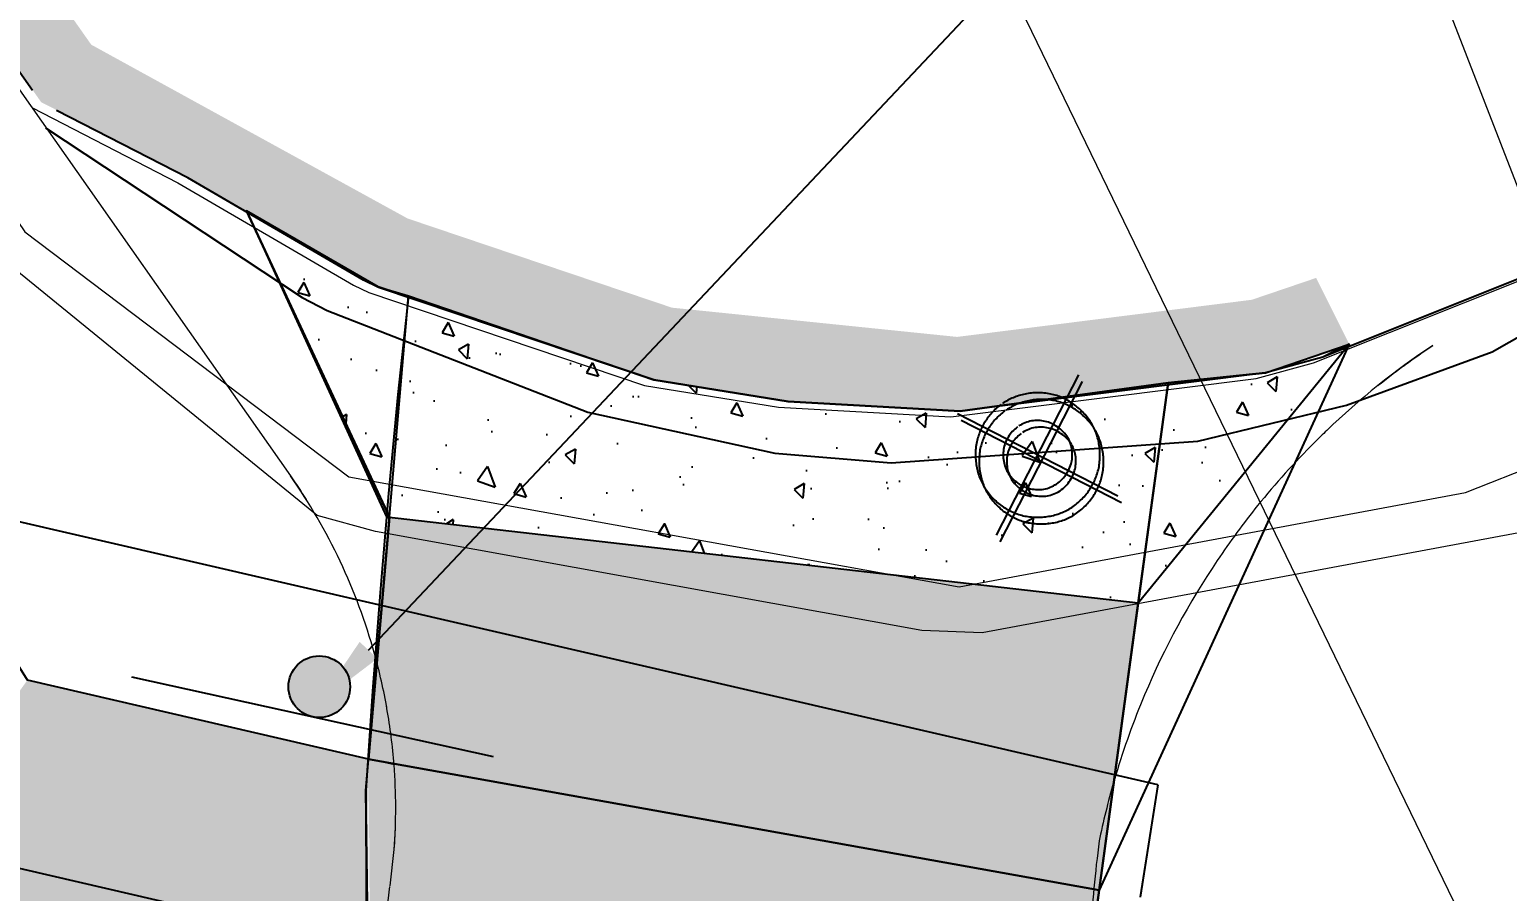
# Model space of a CAD drawing. Header units: metres. Extents: x 3 to 509016, y 4 to 6969473.
# Drawn here: x 507919.23 to 507931.21, y 6967123.7 to 6967130.68 of the extents above; entities that cross this region are included whole.
import ezdxf
from ezdxf import colors
from ezdxf.entities.mleader import LeaderData, LeaderLine
from ezdxf.math import Vec2, Vec3

# ---------------------------------------------------------------- set-up
doc = ezdxf.new("R2010")
doc.units = ezdxf.units.M
doc.linetypes.add('DASHED', pattern=[19.05, 12.7, -6.35])
doc.linetypes.add('ISO-DASHED', pattern=[12, 8, -4])
doc.layers.add('_PROP-BDY', color=6, linetype='Continuous', plot=False)
doc.layers.add('defpoints_hatch_bdy', color=47, linetype='Continuous', plot=False)
for name, color, linetype, lineweight in [('A-FLOR', 252, 'Continuous', 5), ('D_UG_PIPES', 252, 'EXIST_SWD', 0), ('HT_UG_LINES', 252, 'EXISTING_HIGH_VOLTAGE', 0)]:
    doc.layers.add(name, color=color, linetype=linetype, lineweight=lineweight)
doc.layers.add('C_HATCH_PROPOSED_CROSSOVER', color=9, linetype='Continuous', true_color=0x808080)
doc.layers.add('HATCH_PAVEMENT_FOOTPATH', color=7, linetype='Continuous', true_color=0xffe8a3)
for name, color, linetype in [('C_PAVEMENT_HATCH_1', 252, 'Continuous'), ('C_TEXT_MLEADER', 1, 'Continuous'), ('CIV_BUILDING ROOF', 7, 'DASHED'), ('HATCH_PAVEMENT_CARPARK', 254, 'Continuous'), ('KRB_BACK', 252, 'Continuous'), ('KRB_INV BARRIER [TYPE 1]', 2, 'ISO-DASHED'), ('KRB_LIP', 252, 'Continuous'), ('mga2020ROAD_KERB_BACK', 252, 'Continuous'), ('mga2020ROAD_KERB_LIP', 252, 'Continuous'), ('mga2020SURV_CONTROL', 252, 'Continuous'), ('PAV_FOOTPATH', 252, 'Continuous'), ('Signs', 7, 'Continuous'), ('STRINGS LIP', 60, 'Continuous'), ('SURV_CONTROL', 252, 'Continuous'), ('XREF', 7, 'Continuous')]:
    doc.layers.add(name, color=color, linetype=linetype)
doc.styles.add('ISOCP', font='isocp.shx')
doc.styles.get("Standard").update_dxf_attribs({"font": 'ARIALN.TTF'})
doc.linetypes.add('EXIST_SWD', pattern='A,5,-2.5,5,-2,["SWD",Standard,S=2.5,R=0,X=0,Y=-1.25],-8,5,-2.5,5,-2.5', length=37.5)
doc.linetypes.add('EXISTING_HIGH_VOLTAGE', pattern='A,2,-2,2,-2,2,-2,["HV",Standard,S=2.5,R=0,X=0,Y=-1.25],-5.9,2,-2,2,-2', length=25.9)

# ---------------------------------------------------------------- blocks, each defined once
blk = doc.blocks.new('XD_HATCH')
at = {"layer": 'C_HATCH_PROPOSED_CROSSOVER'}
h = blk.add_hatch(dxfattribs=at)
h.set_pattern_fill('AR-CONC', color=256, scale=0.00625, angle=122.0139)
h.set_pattern_definition([(294.028, (507924.3785, 6967126.6773), (-0.58822, -0.98003), [0.11906, -1.30969]), (239.028, (507924.3785, 6967126.6773), (1.16997, -0.32492), [0.09525, -1.04775]), (344.48, (507924.3295, 6967126.5956), (0.58176, -1.30495), [0.10119, -1.11306]), (290.212, (507924.664, 6967126.5382), (-0.9782, -1.40806), [0.1786, -1.96453]), (340.663, (507924.5824, 6967126.4209), (0.74044, -2.01115), [0.1518, -1.6696]), (235.212, (507924.664, 6967126.5382), (0.74044, -2.01115), [0.14287, -1.57162]), (265.028, (507924.5231, 6967126.4303), (-0.98959, -0.57198), [0.11906, -1.30969]), (210.028, (507924.5231, 6967126.4303), (0.86575, -0.8514), [0.09525, -1.04775]), (315.48, (507924.4406, 6967126.3826), (-0.12384, -1.42337), [0.10119, -1.11306]), (281.528, (507924.3785, 6967126.67726), (0.466643, -0.24879), [0, -1.03505, 0, -1.063625, 0, -1.05172]), (251.528, (507924.3785, 6967126.67726), (0.38, -0.64965), [0, -0.606425, 0, -1.011237, 0, -0.400844]), (211.528, (507924.53355, 6967126.99552), (-0.403314, -0.746175), [0, -0.396875, 0, -1.23825, 0, -1.64306]), (201.528, (507924.6031, 6967127.13824), (-0.26258, -0.9019), [0, -0.51594, 0, -0.822325, 0, -1.16681])])
h.paths.add_polyline_path([(507922.15, 6967126.731), (507920.992, 6967129.213), (507922.06, 6967128.597), (507922.304, 6967128.524), (507924.295, 6967127.845), (507925.382, 6967127.669), (507926.777, 6967127.59), (507928.465, 6967127.82), (507929.252, 6967127.901), (507929.932, 6967128.134), (507928.222, 6967126.036)])
at = {"layer": 'C_PAVEMENT_HATCH_1'}
h = blk.add_hatch(color=256, dxfattribs=at)
h.dxf.hatch_style = 1
h.paths.add_polyline_path([(507917.929, 6967145.295), (507918.413, 6967144.942), (507917.496, 6967143.684), (507917.129, 6967142.961), (507916.344, 6967140.71), (507916.128, 6967139.233), (507916.104, 6967138.391), (507916.415, 6967136.02), (507916.887, 6967134.613), (507919.733, 6967130.561), (507922.298, 6967129.152), (507924.441, 6967128.429), (507926.753, 6967128.192), (507929.142, 6967128.493), (507929.663, 6967128.67), (507929.932, 6967128.134), (507929.252, 6967127.901), (507928.465, 6967127.82), (507926.777, 6967127.59), (507925.382, 6967127.669), (507924.295, 6967127.845), (507922.06, 6967128.597), (507920.992, 6967129.213), (507920.513, 6967129.487), (507919.327, 6967130.095), (507916.348, 6967134.337), (507915.827, 6967135.89), (507915.503, 6967138.364), (507915.523, 6967139.055), (507915.758, 6967140.845), (507916.578, 6967143.2), (507916.983, 6967143.998)])
at = {"layer": 'HATCH_PAVEMENT_CARPARK'}
h = blk.add_hatch(color=256, dxfattribs=at)
h.dxf.hatch_style = 1
edge = h.paths.add_edge_path()
edge.add_arc((507820.003, 6967266.085), 90.985, 212.49045, 214.43315, ccw=False)
edge.add_line((507743.26, 6967217.211), (507739.398, 6967223.586))
edge.add_line((507739.398, 6967223.586), (507735.794, 6967229.354))
edge.add_arc((507741.735, 6967233.063), 7.004, 130.4092, 211.9744, ccw=False)
edge.add_line((507737.195, 6967238.395), (507750.654, 6967250.094))
edge.add_line((507750.654, 6967250.094), (507741.05, 6967244.042))
edge.add_line((507741.05, 6967244.042), (507736.887, 6967241.488))
edge.add_line((507736.887, 6967241.488), (507736.596, 6967241.375))
edge.add_line((507736.596, 6967241.375), (507734.55, 6967240.12))
edge.add_line((507734.55, 6967240.12), (507731.321, 6967238.12))
edge.add_line((507731.321, 6967238.12), (507725.641, 6967234.654))
edge.add_line((507725.641, 6967234.654), (507731.043, 6967225.636))
edge.add_line((507731.043, 6967225.636), (507734.314, 6967220.406))
edge.add_line((507734.314, 6967220.406), (507740.71, 6967210.555))
edge.add_arc((507792.018, 6967243.469), 60.957, 212.67978, 223.00419)
edge.add_line((507747.44, 6967201.893), (507760.817, 6967187.542))
edge.add_line((507760.817, 6967187.542), (507809.449, 6967136.334))
edge.add_line((507809.449, 6967136.334), (507818.102, 6967127.228))
edge.add_line((507818.102, 6967127.228), (507823.852, 6967121.378))
edge.add_line((507823.852, 6967121.378), (507824.492, 6967120.745))
edge.add_arc((508006.447, 6967303.151), 257.643, 225.07103, 227.49079)
edge.add_line((507832.355, 6967113.225), (507846.232, 6967101.068))
edge.add_line((507846.232, 6967101.068), (507853.401, 6967095.287))
edge.add_line((507853.401, 6967095.287), (507861.259, 6967089.103))
edge.add_line((507861.259, 6967089.103), (507875.892, 6967078.04))
edge.add_line((507875.892, 6967078.04), (507894.996, 6967066.105))
edge.add_line((507894.996, 6967066.105), (507898.306, 6967064.422))
edge.add_arc((507903.258, 6967076.442), 13, 247.607, 320.5781)
edge.add_line((507913.301, 6967068.186), (507923.209, 6967080.381))
edge.add_line((507923.209, 6967080.381), (507928.884, 6967087.367))
edge.add_line((507928.884, 6967087.367), (507934.503, 6967094.285))
edge.add_arc((507925.6, 6967101.304), 11.338, 321.7466, 356.9562)
edge.add_arc((507925.051, 6967101.301), 11.886, 357.1121, 390.6511)
edge.add_line((507935.276, 6967107.361), (507928.355, 6967118.419))
edge.add_arc((507932.593, 6967121.072), 5, 172.2504, 212.042, ccw=False)
edge.add_line((507927.638, 6967121.746), (507927.905, 6967123.707))
edge.add_line((507927.905, 6967123.707), (507927.905, 6967123.707))
edge.add_line((507927.905, 6967123.707), (507928.222, 6967126.036))
edge.add_line((507928.222, 6967126.036), (507922.15, 6967126.731))
edge.add_line((507922.15, 6967126.731), (507921.982, 6967124.77))
edge.add_line((507921.982, 6967124.77), (507922.008, 6967120.889))
edge.add_arc((507933.653, 6967120.754), 11.645, 179.3346, 190.5058)
edge.add_arc((507935.181, 6967121.115), 13.214, 190.8395, 200.6804)
edge.add_arc((507934.907, 6967121.234), 13.001, 201.5983, 211.6011)
edge.add_line((507923.833, 6967114.422), (507928.422, 6967107.084))
edge.add_arc((507919.474, 6967101.5), 10.548, 18.5241, 31.9651, ccw=False)
edge.add_line((507929.475, 6967104.851), (507929.787, 6967103.654))
edge.add_line((507929.787, 6967103.654), (507929.949, 6967102.428))
edge.add_arc((507919.973, 6967101.735), 10, -10.2075, 3.9733, ccw=False)
edge.add_arc((507921.309, 6967101.319), 8.612, 334.462, 350.9422, ccw=False)
edge.add_line((507929.08, 6967097.606), (507928.501, 6967096.513))
edge.add_line((507928.501, 6967096.513), (507927.791, 6967095.501))
edge.add_line((507927.791, 6967095.501), (507924.256, 6967091.166))
edge.add_line((507924.256, 6967091.166), (507918.568, 6967084.191))
edge.add_line((507918.568, 6967084.191), (507911.58, 6967075.614))
edge.add_line((507911.58, 6967075.614), (507910.645, 6967074.541))
edge.add_line((507910.645, 6967074.541), (507910.131, 6967074.048))
edge.add_line((507910.131, 6967074.048), (507909.863, 6967073.813))
edge.add_line((507909.863, 6967073.813), (507909.587, 6967073.587))
edge.add_line((507909.587, 6967073.587), (507909.304, 6967073.367))
edge.add_line((507909.304, 6967073.367), (507909.013, 6967073.157))
edge.add_line((507909.013, 6967073.157), (507908.416, 6967072.764))
edge.add_line((507908.416, 6967072.764), (507907.795, 6967072.408))
edge.add_line((507907.795, 6967072.408), (507907.154, 6967072.091))
edge.add_line((507907.154, 6967072.091), (507906.825, 6967071.948))
edge.add_line((507906.825, 6967071.948), (507906.493, 6967071.814))
edge.add_line((507906.493, 6967071.814), (507905.816, 6967071.577))
edge.add_line((507905.816, 6967071.577), (507905.127, 6967071.382))
edge.add_line((507905.127, 6967071.382), (507904.429, 6967071.208))
edge.add_line((507904.429, 6967071.208), (507903.012, 6967071.034))
edge.add_line((507903.012, 6967071.034), (507901.581, 6967071.056))
edge.add_line((507901.581, 6967071.056), (507900.489, 6967071.127))
edge.add_line((507900.489, 6967071.127), (507899.41, 6967071.292))
edge.add_line((507899.41, 6967071.292), (507898.989, 6967071.383))
edge.add_line((507898.989, 6967071.383), (507898.134, 6967071.614))
edge.add_line((507898.134, 6967071.614), (507897.297, 6967071.904))
edge.add_line((507897.297, 6967071.904), (507895.368, 6967072.947))
edge.add_line((507895.368, 6967072.947), (507879.298, 6967082.987))
edge.add_line((507879.298, 6967082.987), (507866.995, 6967092.289))
edge.add_line((507866.995, 6967092.289), (507856.54, 6967100.453))
edge.add_line((507856.54, 6967100.453), (507836.168, 6967117.777))
edge.add_line((507836.168, 6967117.777), (507828.863, 6967124.875))
edge.add_line((507828.863, 6967124.875), (507821.037, 6967132.845))
edge.add_line((507821.037, 6967132.845), (507813.741, 6967140.457))
edge.add_line((507813.741, 6967140.457), (507815.658, 6967142.761))
edge.add_line((507815.658, 6967142.761), (507797.065, 6967160.683))
edge.add_line((507797.065, 6967160.683), (507795.715, 6967159.508))
edge.add_line((507795.715, 6967159.508), (507754.472, 6967202.936))
edge.add_line((507754.472, 6967202.936), (507751.459, 6967206.268))
edge.add_arc((507819.868, 6967266.093), 90.877, 214.4857, 221.17028, ccw=False)
at = {"layer": 'HATCH_PAVEMENT_FOOTPATH'}
h = blk.add_hatch(color=256, dxfattribs=at)
h.dxf.hatch_style = 1
edge = h.paths.add_edge_path(flags=16)
edge.add_arc((507915.483, 6967119.12), 3.232, 0, 360)
h.paths.add_polyline_path([(507905.297, 6967130.207), (507911.514, 6967125.172), (507907.737, 6967120.509), (507901.521, 6967125.544)], flags=16)
h.paths.add_polyline_path([(507891.284, 6967138.257), (507888.211, 6967134.462), (507927.265, 6967102.833), (507918.769, 6967092.342), (507920.824, 6967090.677), (507929.32, 6967101.168), (507929.808, 6967101.2), (507929.794, 6967102.483), (507929.745, 6967102.973), (507929.671, 6967103.46), (507929.572, 6967103.942), (507929.45, 6967104.419), (507929.304, 6967104.89), (507929.135, 6967105.352), (507928.943, 6967105.805), (507928.728, 6967106.249), (507928.491, 6967106.681), (507928.295, 6967107.004), (507927.968, 6967107.527), (507927.173, 6967108.799), (507926.378, 6967110.071), (507925.317, 6967111.766), (507924.257, 6967113.462), (507923.706, 6967114.342), (507923.466, 6967114.743), (507923.224, 6967115.188), (507923, 6967115.642), (507922.795, 6967116.105), (507922.61, 6967116.576), (507922.445, 6967117.054), (507922.315, 6967117.484), (507922.235, 6967117.782), (507922.174, 6967118.03), (507922.07, 6967118.525), (507921.986, 6967119.024), (507921.858, 6967120.885), (507921.817, 6967123.038), (507921.977, 6967123.232), (507921.982, 6967124.77), (507919.215, 6967125.409), (507918.272, 6967124.088), (507917.93, 6967122.618), (507906.445, 6967131.92), (507903.642, 6967136.405), (507912.09, 6967133.982), (507913.057, 6967135.265), (507910.178, 6967136.091), (507912.069, 6967137.237), (507907.549, 6967137.761), (507908.737, 6967136.505), (507902.454, 6967138.306), (507900.136, 6967142.047), (507899.844, 6967142.363), (507899.633, 6967142.476), (507899.399, 6967142.426), (507899.081, 6967142.226), (507895.807, 6967140.17), (507895.728, 6967140.297), (507895.007, 6967139.847), (507891.925, 6967139.118), (507892.187, 6967138.699), (507891.34, 6967138.167)])
at = {"color": 1}
blk.add_lwpolyline([(507929.932, 6967128.134), (507929.719, 6967128.027), (507929.252, 6967127.901), (507928.465, 6967127.82), (507926.777, 6967127.59), (507925.382, 6967127.669), (507924.295, 6967127.845), (507922.06, 6967128.597), (507920.992, 6967129.213), (507922.15, 6967126.731), (507921.982, 6967124.77), (507927.905, 6967123.707), (507928.222, 6967126.036)], close=True, dxfattribs=at)
for points, elevation in [([(507921.96, 6967124.516), (507922.304, 6967128.524)], 4.95), ([(507928.465, 6967127.82), (507927.905, 6967123.707)], 4.796)]:
    blk.add_lwpolyline(points, dxfattribs=dict(at, elevation=elevation))
at = {"layer": 'defpoints_hatch_bdy'}
blk.add_lwpolyline([(507927.905, 6967123.707), (507921.982, 6967124.77), (507922.15, 6967126.731), (507920.992, 6967129.213), (507922.06, 6967128.597), (507922.304, 6967128.524), (507924.295, 6967127.845), (507925.382, 6967127.669), (507926.777, 6967127.59), (507928.465, 6967127.82), (507929.252, 6967127.901), (507929.932, 6967128.134), (507927.905, 6967123.707)], close=True, dxfattribs=at)
blk = doc.blocks.new('25027_BNP_Skygate Play-Sheet - 000101 - SITE PLAN')
at = {"layer": '_PROP-BDY'}
for p, q in [((-2426901, 3945944), (-2420301, 3952544)), ((-2427505, 3945340), (-2428200, 3945944)), ((-2427505, 3945340), (-2426901, 3945944))]:
    blk.add_line(p, q, dxfattribs=at)
at = {"layer": 'A-FLOR'}
for p, q in [((-2422551, 3954163), (-2425324, 3951391)), ((-2423680, 3950913), (-2421930, 3952663)), ((-2425981, 3951917), (-2424906, 3951056)), ((-2424902, 3951053), (-2424671, 3950868)), ((-2424087, 3950506), (-2423684, 3950909)), ((-2412118, 3950492), (-2421655, 3949977)), ((-2418013, 3950173), (-2419157, 3949491)), ((-2419157, 3949491), (-2420616, 3948724)), ((-2420732, 3948650), (-2422554, 3947153)), ((-2420616, 3948724), (-2420732, 3948650)), ((-2422554, 3947153), (-2423279, 3946325)), ((-2423279, 3946325), (-2424085, 3945183)), ((-2424085, 3945183), (-2425133, 3942919)), ((-2425133, 3942919), (-2425273, 3942456)), ((-2425273, 3942456), (-2425630, 3940475))]:
    blk.add_line(p, q, dxfattribs=at)
for start, end in [(234, 236.7922), (234, 242.3765), (242.3765, 247.9609), (247.9609, 253.5453), (247.9609, 249.357)]:
    blk.add_arc((-2421908, 3954670), 4700, start, end, dxfattribs=at)
for points in [[(-2423240, 3950162), (-2422983, 3950087), (-2422458, 3949979), (-2421922, 3949962), (-2421655, 3949977)], [(-2421655, 3949977), (-2421731, 3949973), (-2421807, 3949970), (-2421884, 3949970)], [(-2427639, 3945984), (-2427837, 3946147), (-2428040, 3946302), (-2428249, 3946451)], [(-2427598, 3945945), (-2427611, 3945958), (-2427625, 3945971), (-2427639, 3945984)], [(-2427257, 3945586), (-2427366, 3945710), (-2427479, 3945829), (-2427598, 3945945)], [(-2425665, 3941562), (-2425676, 3941930), (-2425720, 3942296), (-2425795, 3942656)], [(-2425706, 3942112), (-2425701, 3942067), (-2425696, 3942022), (-2425691, 3941977)], [(-2425691, 3941977), (-2425687, 3941931), (-2425683, 3941885), (-2425680, 3941839)], [(-2425679, 3941837), (-2425673, 3941746), (-2425668, 3941654), (-2425665, 3941562)]]:
    blk.add_open_spline(points, degree=3, dxfattribs=at)
for points, knots in [([(-2426014, 3943454), (-2426075, 3943628), (-2426295, 3944184), (-2426706, 3944907), (-2427105, 3945413), (-2427257, 3945586)], [-0.6111111, -0.6111111, -0.6111111, -0.6111111, -0.5, -0.25, -0.1111111, -0.1111111, -0.1111111, -0.1111111]), ([(-2425795, 3942656), (-2425804, 3942702), (-2425863, 3942971), (-2425939, 3943237), (-2426014, 3943454)], [-0.7777778, -0.7777778, -0.7777778, -0.7777778, -0.75, -0.6111111, -0.6111111, -0.6111111, -0.6111111])]:
    blk.add_open_spline(points, degree=3, knots=knots, dxfattribs=at)
blk = doc.blocks.new('XE_ARCH')
at = {"xscale": 0.001, "yscale": 0.001, "zscale": 0.001, "rotation": 121.996}
blk.add_blockref('25027_BNP_Skygate Play-Sheet - 000101 - SITE PLAN', (509988.126, 6971273.77), dxfattribs=at)
blk = doc.blocks.new('XE_LOT BOUNDARY')
at = {"layer": '_PROP-BDY'}
for p, q in [((507927.547, 6967124.754), (507918.453, 6967126.854)), ((507928.38, 6967124.562), (507927.547, 6967124.754)), ((507928.38, 6967124.562), (507928.236, 6967123.652))]:
    blk.add_line(p, q, dxfattribs=at)
blk = doc.blocks.new('BAC SV CTL')
for p, q in [((-8.3608, -16.263), (8.3256, 16.2983)), ((-3.7947, 12.0891), (-4.0923, 11.9937)), ((-3.4942, 12.1773), (-3.7947, 12.0891)), ((-3.1909, 12.2582), (-3.4942, 12.1773)), ((-2.8849, 12.3317), (-3.1909, 12.2582)), ((-2.5762, 12.3979), (-2.8849, 12.3317)), ((-2.2649, 12.4566), (-2.5762, 12.3979)), ((-1.951, 12.5078), (-2.2649, 12.4566)), ((-1.6348, 12.5515), (-1.951, 12.5078)), ((-1.3162, 12.5876), (-1.6348, 12.5515)), ((-0.9954, 12.6161), (-1.3162, 12.5876)), ((-0.6723, 12.6369), (-0.9954, 12.6161)), ((-0.3471, 12.6499), (-0.6723, 12.6369)), ((-0.02, 12.6552), (-0.3471, 12.6499)), ((0.3092, 12.6526), (-0.02, 12.6552)), ((0.6402, 12.6422), (0.3092, 12.6526)), ((0.973, 12.6238), (0.6402, 12.6422)), ((1.3076, 12.5975), (0.973, 12.6238)), ((1.6438, 12.5632), (1.3076, 12.5975)), ((1.9815, 12.5207), (1.6438, 12.5632)), ((2.3207, 12.4702), (1.9815, 12.5207)), ((2.6284, 12.4091), (2.3207, 12.4702)), ((2.9339, 12.3405), (2.6284, 12.4091)), ((3.237, 12.2643), (2.9339, 12.3405)), ((3.5377, 12.1805), (3.237, 12.2643)), ((3.836, 12.0892), (3.5377, 12.1805)), ((4.1317, 11.9904), (3.836, 12.0892)), ((-8.8538, 9.0899), (-9.0744, 8.8695)), ((-8.6273, 9.3052), (-8.8538, 9.0899)), ((-8.395, 9.5152), (-8.6273, 9.3052)), ((-8.1568, 9.72), (-8.395, 9.5152)), ((-7.913, 9.9193), (-8.1568, 9.72)), ((-7.6635, 10.113), (-7.913, 9.9193)), ((-7.4083, 10.3011), (-7.6635, 10.113)), ((-6.8912, 10.6516), (-7.1517, 10.4797)), ((-6.627, 10.8168), (-6.8912, 10.6516)), ((-6.3591, 10.9753), (-6.627, 10.8168)), ((-6.0875, 11.1269), (-6.3591, 10.9753)), ((-5.8125, 11.2717), (-6.0875, 11.1269)), ((-5.5339, 11.4096), (-5.8125, 11.2717)), ((-5.2521, 11.5405), (-5.5339, 11.4096)), ((-4.9669, 11.6644), (-5.2521, 11.5405)), ((-4.6785, 11.7813), (-4.9669, 11.6644)), ((-4.3869, 11.8911), (-4.6785, 11.7813)), ((-4.0923, 11.9937), (-4.3869, 11.8911)), ((4.4247, 11.8841), (4.1317, 11.9904)), ((4.715, 11.7703), (4.4247, 11.8841)), ((5.0025, 11.6491), (4.715, 11.7703)), ((5.2871, 11.5205), (5.0025, 11.6491)), ((5.5688, 11.3846), (5.2871, 11.5205)), ((5.8473, 11.2412), (5.5688, 11.3846)), ((6.1227, 11.0906), (5.8473, 11.2412)), ((6.3949, 10.9326), (6.1227, 11.0906)), ((6.6638, 10.7673), (6.3949, 10.9326)), ((6.9293, 10.5948), (6.6638, 10.7673)), ((7.1913, 10.4151), (6.9293, 10.5948)), ((7.4497, 10.2281), (7.1913, 10.4151)), ((7.7045, 10.0339), (7.4497, 10.2281)), ((7.9556, 9.8326), (7.7045, 10.0339)), ((8.2028, 9.6241), (7.9556, 9.8326)), ((8.4462, 9.4085), (8.2028, 9.6241)), ((8.6856, 9.1858), (8.4462, 9.4085)), ((8.9209, 8.956), (8.6856, 9.1858)), ((16.2631, -8.3255), (-16.2983, 8.3608)), ((-11.0974, 6.1428), (-11.2432, 5.8704)), ((-10.945, 6.4115), (-11.0974, 6.1428)), ((-10.7861, 6.6763), (-10.945, 6.4115)), ((-10.6209, 6.9373), (-10.7861, 6.6763)), ((-10.4493, 7.1942), (-10.6209, 6.9373)), ((-10.2714, 7.4469), (-10.4493, 7.1942)), ((-10.0872, 7.6954), (-10.2714, 7.4469)), ((-9.8968, 7.9395), (-10.0872, 7.6954)), ((-9.7003, 8.179), (-9.8968, 7.9395)), ((-9.4977, 8.414), (-9.7003, 8.179)), ((-9.289, 8.6442), (-9.4977, 8.414)), ((-9.0744, 8.8695), (-9.289, 8.6442)), ((-3.5247, 6.1095), (-3.8295, 5.9211)), ((-3.2135, 6.2802), (-3.5247, 6.1095)), ((-2.8967, 6.4334), (-3.2135, 6.2802)), ((-2.5748, 6.569), (-2.8967, 6.4334)), ((-2.2484, 6.6871), (-2.5748, 6.569)), ((-1.918, 6.7878), (-2.2484, 6.6871)), ((-1.5843, 6.8712), (-1.918, 6.7878)), ((-1.2478, 6.9373), (-1.5843, 6.8712)), ((-0.9091, 6.9862), (-1.2478, 6.9373)), ((-0.5687, 7.0179), (-0.9091, 6.9862)), ((-0.2274, 7.0326), (-0.5687, 7.0179)), ((0.1144, 7.0301), (-0.2274, 7.0326)), ((0.4561, 7.0108), (0.1144, 7.0301)), ((0.797, 6.9745), (0.4561, 7.0108)), ((1.1367, 6.9213), (0.797, 6.9745)), ((1.4744, 6.8514), (1.1367, 6.9213)), ((1.8097, 6.7647), (1.4744, 6.8514)), ((2.1419, 6.6614), (1.8097, 6.7647)), ((2.4705, 6.5414), (2.1419, 6.6614)), ((2.7949, 6.405), (2.4705, 6.5414)), ((3.1145, 6.252), (2.7949, 6.405)), ((3.4287, 6.0826), (3.1145, 6.252)), ((3.7369, 5.8969), (3.4287, 6.0826)), ((9.1521, 8.7192), (8.9209, 8.956)), ((9.379, 8.4754), (9.1521, 8.7192)), ((9.6017, 8.2246), (9.379, 8.4754)), ((9.82, 7.9668), (9.6017, 8.2246)), ((10.0337, 7.702), (9.82, 7.9668)), ((10.243, 7.4303), (10.0337, 7.702)), ((10.4476, 7.1517), (10.243, 7.4303)), ((10.6222, 6.8913), (10.4476, 7.1517)), ((10.7897, 6.627), (10.6222, 6.8913)), ((10.9502, 6.3591), (10.7897, 6.627)), ((11.1035, 6.0876), (10.9502, 6.3591)), ((11.2496, 5.8125), (11.1035, 6.0876)), ((-12.2546, 3.2719), (-12.3325, 2.969)), ((-12.1696, 3.5723), (-12.2546, 3.2719)), ((-12.0777, 3.87), (-12.1696, 3.5723)), ((-11.9789, 4.165), (-12.0777, 3.87)), ((-11.8731, 4.4571), (-11.9789, 4.165)), ((-11.7606, 4.7462), (-11.8731, 4.4571)), ((-11.6413, 5.0322), (-11.7606, 4.7462)), ((-11.5152, 5.315), (-11.6413, 5.0322)), ((-11.3826, 5.5944), (-11.5152, 5.315)), ((-11.2432, 5.8704), (-11.3826, 5.5944)), ((-6.3417, 3.0723), (-6.4809, 2.7628)), ((-6.1872, 3.3755), (-6.3417, 3.0723)), ((-6.0176, 3.6717), (-6.1872, 3.3755)), ((-5.8329, 3.9602), (-6.0176, 3.6717)), ((-5.6333, 4.2406), (-5.8329, 3.9602)), ((-5.4189, 4.5121), (-5.6333, 4.2406)), ((-5.1897, 4.7742), (-5.4189, 4.5121)), ((-4.9459, 5.0261), (-5.1897, 4.7742)), ((-4.6875, 5.2673), (-4.9459, 5.0261)), ((-4.4147, 5.4971), (-4.6875, 5.2673)), ((-4.1275, 5.715), (-4.4147, 5.4971)), ((4.0386, 5.6949), (3.7369, 5.8969)), ((4.3332, 5.4766), (4.0386, 5.6949)), ((4.62, 5.2421), (4.3332, 5.4766)), ((4.8985, 4.9916), (4.62, 5.2421)), ((5.1682, 4.725), (4.8985, 4.9916)), ((5.4284, 4.4424), (5.1682, 4.725)), ((5.6785, 4.1439), (5.4284, 4.4424)), ((5.918, 3.8295), (5.6785, 4.1439)), ((6.1037, 3.5247), (5.918, 3.8295)), ((6.2721, 3.2136), (6.1037, 3.5247)), ((6.4232, 2.8969), (6.2721, 3.2136)), ((11.3885, 5.534), (11.2496, 5.8125)), ((11.5202, 5.2521), (11.3885, 5.534)), ((11.6446, 4.9669), (11.5202, 5.2521)), ((11.7617, 4.6785), (11.6446, 4.9669)), ((11.8715, 4.387), (11.7617, 4.6785)), ((11.974, 4.0924), (11.8715, 4.387)), ((12.069, 3.7948), (11.974, 4.0924)), ((12.1567, 3.4943), (12.069, 3.7948)), ((12.2369, 3.191), (12.1567, 3.4943)), ((12.3097, 2.8849), (12.2369, 3.191)), ((-12.6507, 0.3442), (-12.6533, 0.0149)), ((-12.6533, 0.0149), (-12.648, -0.3125)), ((-12.6401, 0.6753), (-12.6507, 0.3442)), ((-12.6216, 1.0082), (-12.6401, 0.6753)), ((-12.5951, 1.3428), (-12.6216, 1.0082)), ((-12.5605, 1.679), (-12.5951, 1.3428)), ((-12.5179, 2.0167), (-12.5605, 1.679)), ((-12.467, 2.356), (-12.5179, 2.0167)), ((-12.4033, 2.6636), (-12.467, 2.356)), ((-12.3325, 2.969), (-12.4033, 2.6636)), ((-7.021, 0.4714), (-7.0349, 0.1337)), ((-7.0349, 0.1337), (-7.0327, -0.2047)), ((-6.9911, 0.8077), (-7.021, 0.4714)), ((-6.9453, 1.1421), (-6.9911, 0.8077)), ((-6.8836, 1.4739), (-6.9453, 1.1421)), ((-6.8063, 1.8025), (-6.8836, 1.4739)), ((-6.7133, 2.1273), (-6.8063, 1.8025)), ((-6.6048, 2.4476), (-6.7133, 2.1273)), ((-6.4809, 2.7628), (-6.6048, 2.4476)), ((6.5571, 2.575), (6.4232, 2.8969)), ((6.6738, 2.2487), (6.5571, 2.575)), ((6.7734, 1.9184), (6.6738, 2.2487)), ((6.8558, 1.5848), (6.7734, 1.9184)), ((6.9212, 1.2485), (6.8558, 1.5848)), ((6.9695, 0.9101), (6.9212, 1.2485)), ((7.0009, 0.5701), (6.9695, 0.9101)), ((7.0152, 0.2291), (7.0009, 0.5701)), ((7.0127, -0.1122), (7.0152, 0.2291)), ((12.375, 2.5762), (12.3097, 2.8849)), ((12.4327, 2.2649), (12.375, 2.5762)), ((12.4829, 1.9511), (12.4327, 2.2649)), ((12.5256, 1.6349), (12.4829, 1.9511)), ((12.5606, 1.3163), (12.5256, 1.6349)), ((12.5879, 0.9954), (12.5606, 1.3163)), ((12.6076, 0.6724), (12.5879, 0.9954)), ((12.6196, 0.3472), (12.6076, 0.6724)), ((12.6239, 0.02), (12.6196, 0.3472)), ((12.6204, -0.3091), (12.6239, 0.02)), ((-12.648, -0.3125), (-12.6349, -0.6378)), ((-12.6349, -0.6378), (-12.6139, -0.9612)), ((-12.6139, -0.9612), (-12.5852, -1.2824)), ((-12.5852, -1.2824), (-12.5488, -1.6014)), ((-12.5488, -1.6014), (-12.5048, -1.9182)), ((-12.5048, -1.9182), (-12.453, -2.2326)), ((-12.453, -2.2326), (-12.3937, -2.5445)), ((-12.3937, -2.5445), (-12.3269, -2.854)), ((-12.3269, -2.854), (-12.2525, -3.161)), ((-7.0327, -0.2047), (-7.0143, -0.5432)), ((-7.0143, -0.5432), (-6.9796, -0.8811)), ((-6.9796, -0.8811), (-6.9285, -1.2178)), ((-6.9285, -1.2178), (-6.8609, -1.5528)), ((-6.8609, -1.5528), (-6.7768, -1.8853)), ((-6.7768, -1.8853), (-6.6759, -2.2147)), ((-6.6759, -2.2147), (-6.5583, -2.5405)), ((-6.5583, -2.5405), (-6.4237, -2.862)), ((-6.4237, -2.862), (-6.2723, -3.1785)), ((6.2335, -3.104), (6.3868, -2.7858)), ((6.3868, -2.7858), (6.5236, -2.4627)), ((6.5236, -2.4627), (6.6436, -2.1352)), ((6.6436, -2.1352), (6.7471, -1.8039)), ((6.7471, -1.8039), (6.8338, -1.4696)), ((6.8338, -1.4696), (6.9037, -1.1326)), ((6.9037, -1.1326), (6.9569, -0.7937)), ((6.9569, -0.7937), (6.9932, -0.4533)), ((6.9932, -0.4533), (7.0127, -0.1122)), ((12.2291, -3.2369), (12.3053, -2.9338)), ((12.3053, -2.9338), (12.3739, -2.6283)), ((12.3739, -2.6283), (12.4349, -2.3207)), ((12.4349, -2.3207), (12.4856, -1.9814)), ((12.4856, -1.9814), (12.5283, -1.6437)), ((12.5283, -1.6437), (12.5631, -1.3075)), ((12.5631, -1.3075), (12.59, -0.973)), ((12.59, -0.973), (12.6091, -0.6402)), ((12.6091, -0.6402), (12.6204, -0.3091)), ((-12.2525, -3.161), (-12.1707, -3.4653)), ((-12.1707, -3.4653), (-12.0815, -3.7669)), ((-12.0815, -3.7669), (-11.9849, -4.0657)), ((-11.9849, -4.0657), (-11.8809, -4.3616)), ((-11.8809, -4.3616), (-11.7697, -4.6547)), ((-11.7697, -4.6547), (-11.6512, -4.9447)), ((-11.6512, -4.9447), (-11.5255, -5.2317)), ((-11.5255, -5.2317), (-11.3927, -5.5155)), ((-11.3927, -5.5155), (-11.2527, -5.7961)), ((-11.2527, -5.7961), (-11.1057, -6.0735)), ((-6.2723, -3.1785), (-6.1037, -3.4895)), ((-6.1037, -3.4895), (-5.918, -3.7942)), ((-5.918, -3.7942), (-5.6816, -4.1117)), ((-5.6816, -4.1117), (-5.4345, -4.4129)), ((-5.4345, -4.4129), (-5.1771, -4.6979)), ((-5.1771, -4.6979), (-4.9101, -4.9664)), ((-4.9101, -4.9664), (-4.634, -5.2186)), ((-4.634, -5.2186), (-4.3494, -5.4544)), ((-4.3494, -5.4544), (-4.057, -5.6737)), ((-4.057, -5.6737), (-3.7572, -5.8765)), ((-3.7572, -5.8765), (-3.4508, -6.0627)), ((3.4895, -6.0746), (3.7943, -5.8859)), ((3.7943, -5.8859), (4.1118, -5.6493)), ((4.1118, -5.6493), (4.413, -5.4019)), ((4.413, -5.4019), (4.6979, -5.1443)), ((4.6979, -5.1443), (4.9666, -4.877)), ((4.9666, -4.877), (5.2188, -4.6007)), ((5.2188, -4.6007), (5.4547, -4.3159)), ((5.4547, -4.3159), (5.6741, -4.0233)), ((5.6741, -4.0233), (5.8771, -3.7233)), ((5.8771, -3.7233), (6.0635, -3.4167)), ((6.0635, -3.4167), (6.2335, -3.104)), ((11.0583, -6.1227), (11.2084, -5.8473)), ((11.2084, -5.8473), (11.3512, -5.5687)), ((11.3512, -5.5687), (11.4867, -5.2871)), ((11.4867, -5.2871), (11.615, -5.0025)), ((11.615, -5.0025), (11.7359, -4.715)), ((11.7359, -4.715), (11.8494, -4.4247)), ((11.8494, -4.4247), (11.9555, -4.1316)), ((11.9555, -4.1316), (12.0542, -3.8359)), ((12.0542, -3.8359), (12.1454, -3.5377)), ((12.1454, -3.5377), (12.2291, -3.2369)), ((-11.1057, -6.0735), (-10.9516, -6.3475)), ((-10.9516, -6.3475), (-10.7905, -6.618)), ((-10.7905, -6.618), (-10.6225, -6.885)), ((-10.6225, -6.885), (-10.4476, -7.1485)), ((-10.4476, -7.1485), (-10.2462, -7.4242)), ((-10.2462, -7.4242), (-10.04, -7.6931)), ((-10.04, -7.6931), (-9.829, -7.9553)), ((-9.829, -7.9553), (-9.6133, -8.2107)), ((-9.6133, -8.2107), (-9.3931, -8.4594)), ((-9.3931, -8.4594), (-9.1684, -8.7011)), ((-9.1684, -8.7011), (-8.9393, -8.936)), ((-8.9393, -8.936), (-8.7059, -9.164)), ((-3.4508, -6.0627), (-3.1382, -6.2323)), ((-3.1382, -6.2323), (-2.8201, -6.3853)), ((-2.8201, -6.3853), (-2.4971, -6.5216)), ((-2.4971, -6.5216), (-2.1697, -6.6412)), ((-2.1697, -6.6412), (-1.8386, -6.7441)), ((-1.8386, -6.7441), (-1.5043, -6.8301)), ((-1.5043, -6.8301), (-1.1674, -6.8992)), ((-1.1674, -6.8992), (-0.8286, -6.9515)), ((-0.8286, -6.9515), (-0.4883, -6.9868)), ((-0.4883, -6.9868), (-0.1472, -7.0052)), ((-0.1472, -7.0052), (0.194, -7.0066)), ((0.194, -7.0066), (0.535, -6.9908)), ((0.535, -6.9908), (0.8749, -6.958)), ((0.8749, -6.958), (1.2134, -6.908)), ((1.2134, -6.908), (1.5496, -6.8409)), ((1.5496, -6.8409), (1.8832, -6.7565)), ((1.8832, -6.7565), (2.2134, -6.6548)), ((2.2134, -6.6548), (2.5398, -6.5358)), ((2.5398, -6.5358), (2.8616, -6.3995)), ((2.8616, -6.3995), (3.1784, -6.2458)), ((3.1784, -6.2458), (3.4895, -6.0746)), ((8.7028, -9.152), (8.9376, -8.9208)), ((8.9376, -8.9208), (9.1654, -8.6855)), ((9.1654, -8.6855), (9.3863, -8.4461)), ((9.3863, -8.4461), (9.6003, -8.2028)), ((9.6003, -8.2028), (9.8073, -7.9555)), ((9.8073, -7.9555), (10.0072, -7.7044)), ((10.0072, -7.7044), (10.2002, -7.4497)), ((10.2002, -7.4497), (10.3861, -7.1912)), ((10.3861, -7.1912), (10.5648, -6.9292)), ((10.5648, -6.9292), (10.7365, -6.6637)), ((10.7365, -6.6637), (10.901, -6.3949)), ((10.901, -6.3949), (11.0583, -6.1227)), ((-8.7059, -9.164), (-8.4683, -9.3851)), ((-8.4683, -9.3851), (-8.2266, -9.5992)), ((-8.2266, -9.5992), (-7.9808, -9.8063)), ((-7.9808, -9.8063), (-7.7311, -10.0064)), ((-7.7311, -10.0064), (-7.4775, -10.1995)), ((-7.4775, -10.1995), (-7.2202, -10.3855)), ((-7.2202, -10.3855), (-6.9592, -10.5643)), ((-6.9592, -10.5643), (-6.6946, -10.7361)), ((-6.6946, -10.7361), (-6.4265, -10.9006)), ((-6.4265, -10.9006), (-6.155, -11.058)), ((-6.155, -11.058), (-5.8802, -11.2081)), ((-5.8802, -11.2081), (-5.6021, -11.351)), ((-5.6021, -11.351), (-5.3209, -11.4865)), ((-5.3209, -11.4865), (-5.0367, -11.6148)), ((-5.0367, -11.6148), (-4.7495, -11.7357)), ((-4.7495, -11.7357), (-4.4594, -11.8493)), ((-4.4594, -11.8493), (-4.1665, -11.9554)), ((-4.1665, -11.9554), (-3.871, -12.0541)), ((3.7821, -12.069), (4.0812, -11.9739)), ((4.0812, -11.9739), (4.3774, -11.8715)), ((4.3774, -11.8715), (4.6704, -11.7616)), ((4.6704, -11.7616), (4.9602, -11.6445)), ((4.9602, -11.6445), (5.2466, -11.5201)), ((5.2466, -11.5201), (5.5297, -11.3884)), ((5.5297, -11.3884), (5.8093, -11.2495)), ((5.8093, -11.2495), (6.0853, -11.1034)), ((6.0853, -11.1034), (6.3576, -10.9501)), ((6.3576, -10.9501), (6.6262, -10.7897)), ((6.6262, -10.7897), (6.8909, -10.6221)), ((6.8909, -10.6221), (7.1517, -10.4475)), ((7.1517, -10.4475), (7.4271, -10.2429)), ((7.4271, -10.2429), (7.6957, -10.0337)), ((7.6957, -10.0337), (7.9577, -9.8199)), ((7.9577, -9.8199), (8.2129, -9.6016)), ((8.2129, -9.6016), (8.4613, -9.379)), ((8.4613, -9.379), (8.7028, -9.152)), ((-3.871, -12.0541), (-3.5728, -12.1453)), ((-3.5728, -12.1453), (-3.2721, -12.229)), ((-3.2721, -12.229), (-2.969, -12.3052)), ((-2.969, -12.3052), (-2.6636, -12.3738)), ((-2.6636, -12.3738), (-2.3559, -12.4349)), ((-2.3559, -12.4349), (-2.0166, -12.4855)), ((-2.0166, -12.4855), (-1.6786, -12.5282)), ((-1.6786, -12.5282), (-1.3419, -12.5631)), ((-1.3419, -12.5631), (-1.0067, -12.59)), ((-1.0067, -12.59), (-0.6731, -12.6091)), ((-0.6731, -12.6091), (-0.3411, -12.6204)), ((-0.3411, -12.6204), (-0.0109, -12.6238)), ((-0.0109, -12.6238), (0.3175, -12.6196)), ((0.3175, -12.6196), (0.6439, -12.6076)), ((0.6439, -12.6076), (0.9683, -12.5879)), ((0.9683, -12.5879), (1.2907, -12.5605)), ((1.2907, -12.5605), (1.6108, -12.5255)), ((1.6108, -12.5255), (1.9286, -12.4829)), ((1.9286, -12.4829), (2.244, -12.4327)), ((2.244, -12.4327), (2.557, -12.3749)), ((2.557, -12.3749), (2.8673, -12.3097)), ((2.8673, -12.3097), (3.175, -12.2369)), ((3.175, -12.2369), (3.48, -12.1567)), ((3.48, -12.1567), (3.7821, -12.069))]:
    blk.add_line(p, q)
blk = doc.blocks.new('XE_SURVEY')
at = {"layer": 'D_UG_PIPES', "flags": 128}
for points in [[(507737.892, 6967197.608), (507744.682, 6967190.057), (507750.401, 6967182.584), (507757.98, 6967174.424), (507884.183, 6967195.86), (507889.389, 6967187.536), (507894.379, 6967179.773), (507899.818, 6967170.702), (507905.427, 6967161.771), (507910.655, 6967153.582), (507912.402, 6967150.565), (507914.933, 6967149.739), (507917.345, 6967151.31), (507935.804, 6967113.256), (507934.121, 6967111.818), (507934.008, 6967109.306), (507939.529, 6967100.787), (507944.852, 6967091.934), (507946.38, 6967087.343), (507942.682, 6967080.322), (507940.877, 6967073.658)], [(507934.361, 6967121.524), (507930.762, 6967130.79)]]:
    blk.add_lwpolyline(points, dxfattribs=at)
at = {"layer": 'HT_UG_LINES', "flags": 128}
for points in [[(507789.467, 6967316.703), (507788.368, 6967309.79), (507787.591, 6967304.345), (507786.53, 6967296.92), (507786.176, 6967294.446), (507785.84, 6967292.057), (507785.324, 6967286.493), (507785.698, 6967284.898), (507786.089, 6967284.137), (507786.346, 6967283.709), (507788.86, 6967279.977), (507790.256, 6967277.903), (507791.932, 6967275.415), (507794.5, 6967271.602), (507795.337, 6967271.019), (507796.238, 6967270.746), (507799.531, 6967269.746), (507804.715, 6967267.909), (507809.424, 6967266.228), (507812.249, 6967265.219), (507813.428, 6967264.798), (507814.164, 6967264.662), (507814.649, 6967264.62), (507816.46, 6967265.469), (507817.355, 6967265.913), (507819.032, 6967267.002), (507819.451, 6967267.275), (507821.548, 6967268.637), (507825.322, 6967271.088), (507832.031, 6967275.446), (507834.127, 6967276.808), (507835.026, 6967277.171), (507837.344, 6967278.109), (507838.051, 6967278.089), (507838.586, 6967277.718), (507838.953, 6967277.008), (507839.101, 6967275.013), (507839.12, 6967274.747), (507839.612, 6967273.098), (507840.166, 6967271.801), (507840.407, 6967271.364), (507841.447, 6967269.656), (507842.747, 6967267.52), (507844.047, 6967265.385), (507845.607, 6967262.822), (507846.907, 6967260.687), (507848.207, 6967258.551), (507848.6, 6967257.908), (507849.519, 6967256.423), (507850.835, 6967254.298), (507852.151, 6967252.172), (507853.73, 6967249.621), (507855.046, 6967247.496), (507856.362, 6967245.37), (507857.678, 6967243.244), (507860.31, 6967238.993), (507861.889, 6967236.443), (507864.521, 6967232.191), (507867.447, 6967227.535), (507870.121, 6967223.309), (507874.131, 6967216.971), (507874.398, 6967216.549), (507875.467, 6967214.859), (507875.735, 6967214.436), (507875.994, 6967214.026), (507876.109, 6967213.843), (507876.235, 6967213.635), (507876.78, 6967212.731), (507877.296, 6967211.875), (507878.329, 6967210.162), (507879.621, 6967208.022), (507880.912, 6967205.881), (507882.204, 6967203.74), (507883.753, 6967201.172), (507884.786, 6967199.459), (507885.303, 6967198.603), (507886.336, 6967196.89), (507886.594, 6967196.462), (507887.624, 6967194.755), (507888.477, 6967193.341), (507888.94, 6967192.622), (507890.565, 6967190.1), (507891.919, 6967187.999), (507892.991, 6967186.336), (507893.002, 6967186.318), (507894.898, 6967183.376), (507896.252, 6967181.274), (507897.606, 6967179.172), (507899.374, 6967176.429), (507901.207, 6967173.173), (507903.905, 6967168.38), (507905.377, 6967165.766), (507906.603, 6967163.588), (507907.584, 6967161.845), (507908.811, 6967159.666), (507909.397, 6967158.625), (507909.855, 6967156.879), (507910.488, 6967154.461), (507910.615, 6967153.977), (507911.119, 6967152.053), (507911.148, 6967151.9), (507911.394, 6967150.918), (507912.12, 6967148.007), (507913.948, 6967140.734), (507915.696, 6967134.162), (507919.195, 6967129.044), (507921.822, 6967127.059), (507926.769, 6967126.165), (507930.875, 6967126.93), (507931.786, 6967127.29), (507937.026, 6967130.813), (507939.978, 6967135.672), (507940.713, 6967136.883), (507941.916, 6967140.785), (507942.653, 6967143.174)], [(507949.181, 6967165.74), (507946.312, 6967156.016), (507945.746, 6967154.097), (507945.605, 6967153.618), (507944.842, 6967150.85), (507943.599, 6967145.492), (507943.035, 6967143.056), (507941.346, 6967137.577), (507941.081, 6967136.718), (507937.322, 6967130.53), (507932.237, 6967127.111), (507931.381, 6967126.617), (507926.957, 6967125.793), (507926.466, 6967125.813), (507922.037, 6967126.614), (507921.564, 6967126.743), (507919.014, 6967128.822), (507914.757, 6967133.603), (507913.492, 6967138.758), (507912.896, 6967141.186), (507912.786, 6967141.837), (507911.201, 6967151.549), (507911.113, 6967152.04), (507909.804, 6967157.032), (507909.388, 6967158.62), (507908.632, 6967159.963), (507907.16, 6967162.577), (507906.915, 6967163.013), (507906.789, 6967163.237), (507906.475, 6967163.794), (507906.161, 6967164.353), (507905.934, 6967164.756), (507905.689, 6967165.191), (507905.478, 6967165.565), (507905.272, 6967165.931), (507905.05, 6967166.326), (507904.742, 6967166.873), (507904.274, 6967167.704), (507903.481, 6967169.113), (507902.255, 6967171.291), (507901.028, 6967173.47), (507899.557, 6967176.084), (507896.411, 6967181.009), (507895.243, 6967182.821), (507894.41, 6967184.114), (507894.168, 6967184.491), (507893.619, 6967185.342), (507891.961, 6967187.916), (507891.181, 6967189.125), (507890.197, 6967190.653), (507889.1, 6967192.355), (507888.851, 6967192.742), (507888.63, 6967193.085), (507888.473, 6967193.329), (507888.215, 6967193.757), (507887.917, 6967194.249), (507887.576, 6967194.815), (507887.181, 6967195.469), (507877.488, 6967211.537), (507877.139, 6967212.116), (507876.915, 6967212.488), (507876.707, 6967212.832), (507876.592, 6967213.022)]]:
    blk.add_lwpolyline(points, dxfattribs=at)
at = {"layer": 'mga2020ROAD_KERB_BACK'}
blk.add_polyline3d([(507919.363, 6967129.888, 5.004), (507921.443, 6967128.511, 4.988), (507921.645, 6967128.407, 4.986), (507923.758, 6967127.582, 4.958), (507925.275, 6967127.249, 4.938), (507926.217, 6967127.17, 4.928), (507928.704, 6967127.347, 4.9), (507929.911, 6967127.64, 4.887), (507931.091, 6967128.07, 4.888), (507933.259, 6967129.303, 4.892)], dxfattribs=at)
at = {"layer": 'mga2020ROAD_KERB_LIP'}
for points in [[(507934.47, 6967159.192, 4.84), (507933.142, 6967156.144, 4.86), (507931.653, 6967153.996, 4.875), (507931.184, 6967153.456, 4.882), (507928.689, 6967151.257, 4.914), (507925.778, 6967149.651, 4.945), (507925.334, 6967149.474, 4.95), (507924.172, 6967149.228, 4.945), (507921.837, 6967148.348, 4.933), (507920.57, 6967147.617, 4.927), (507919.732, 6967147.011, 4.932), (507917.944, 6967145.271, 4.946), (507916.998, 6967143.974, 4.955), (507916.576, 6967143.188, 4.945), (507915.757, 6967140.833, 4.917), (507915.53, 6967139.274, 4.9), (507915.503, 6967138.353, 4.9), (507915.829, 6967135.881, 4.9), (507916.35, 6967134.328, 4.9), (507919.258, 6967130.192, 4.854)], [(507940.574, 6967156.16, 4.696), (507937.792, 6967146.409, 4.693), (507937.188, 6967143.283, 4.731), (507937.172, 6967143.136, 4.733), (507937.116, 6967139.956, 4.746), (507937.118, 6967139.924, 4.746), (507937.213, 6967139.129, 4.748), (507937.132, 6967136.637, 4.755), (507936.717, 6967134.87, 4.759), (507936.486, 6967134.228, 4.763), (507935.31, 6967132.03, 4.775), (507933.924, 6967130.399, 4.785), (507933.658, 6967130.164, 4.785), (507931.587, 6967128.775, 4.783), (507929.719, 6967128.028, 4.782), (507929.252, 6967127.901, 4.787), (507926.778, 6967127.589, 4.814), (507925.383, 6967127.667, 4.828), (507924.297, 6967127.842, 4.842), (507922.062, 6967128.593, 4.871), (507921.939, 6967128.652, 4.871), (507920.515, 6967129.482, 4.876), (507919.451, 6967130.028, 4.844)]]:
    blk.add_polyline3d(points, dxfattribs=at)
at = {"layer": 'mga2020SURV_CONTROL'}
blk.add_point((507927.407, 6967127.234, 4.928), dxfattribs=at)
blk.add_point((507927.407, 6967127.234, 4.928), dxfattribs=at)
at = {"layer": 'mga2020SURV_CONTROL', "xscale": 0.03990807377987433, "yscale": 0.03990807377987433, "zscale": 0.03990807377987433, "rotation": 0.001583333339407246}
blk.add_blockref('BAC SV CTL', (507927.407, 6967127.234, 4.928), dxfattribs=at)
at = {"layer": 'SURV_CONTROL', "xscale": 0.03992457326773418, "yscale": 0.03992457326773418, "zscale": 0.03992457326773418}
blk.add_blockref('BAC SV CTL', (507927.436, 6967127.18, 4.928), dxfattribs=at)
blk = doc.blocks.new('*U14')
at = {"layer": 'Signs'}
h = blk.add_hatch(color=256, dxfattribs=at)
edge = h.paths.add_edge_path()
edge.add_arc((0, 0), 0.25, 0, 360)
at = {"layer": 'Signs', "color": 1}
blk.add_line((-1.504, 0.225), (1.496, 0.275), dxfattribs=at)
at = {"layer": 'Signs'}
blk.add_circle((0, 0), 0.25, dxfattribs=at)
blk = doc.blocks.new('XD_DESIGN_1')
at = {"layer": 'CIV_BUILDING ROOF'}
blk.add_line((507927.905, 6967123.707), (507928.222, 6967126.036), dxfattribs=at)
blk.add_arc((507922.304, 6967128.524), 1.8, 264.3623, 265.1001, dxfattribs=at)
at = {"layer": 'KRB_BACK'}
for points in [[(507920.992, 6967129.213), (507922.127, 6967126.733), (507928.222, 6967126.036)], [(507928.222, 6967126.036), (507929.932, 6967128.134)]]:
    blk.add_lwpolyline(points, dxfattribs=at)
at = {"layer": 'KRB_LIP'}
for points in [[(507927.791, 6967095.501, 0.319641), (507928.422, 6967107.084), (507923.833, 6967114.422, -0.142852), (507922.008, 6967120.889), (507921.96, 6967124.516), (507922.089, 6967126.015), (507922.304, 6967128.524)], [(507932.517, 6967111.707, -0.001892), (507928.355, 6967118.419, -0.17539), (507927.638, 6967121.746), (507927.905, 6967123.707), (507928.033, 6967124.642), (507928.222, 6967126.036), (507928.465, 6967127.82)]]:
    blk.add_lwpolyline(points, format="xyb", dxfattribs=at)
at = {"layer": 'PAV_FOOTPATH'}
blk.add_line((507918.272, 6967124.088), (507921.977, 6967123.232), dxfattribs=at)
blk.add_lwpolyline([(507921.982, 6967124.77), (507919.215, 6967125.409), (507913.057, 6967135.265), (507910.178, 6967136.091), (507912.069, 6967137.237), (507912.077, 6967137.387)], dxfattribs=at)
at = {"layer": 'STRINGS LIP', "color": 60, "linetype": 'Continuous', "lineweight": -3}
for points in [[(507922.304, 6967128.524, 4.85), (507922.22, 6967127.724, 4.87), (507922.144, 6967126.923, 4.89), (507922.075, 6967126.121, 4.91), (507922.014, 6967125.319, 4.93), (507921.96, 6967124.516, 4.95), (507921.962, 6967123.609, 4.955), (507921.971, 6967122.702, 4.959), (507921.986, 6967121.796, 4.964), (507922.008, 6967120.889, 4.968), (507922.009, 6967120.593, 4.97), (507922.018, 6967120.297, 4.971), (507922.033, 6967120.001, 4.973), (507922.056, 6967119.706, 4.974), (507922.087, 6967119.411, 4.976), (507922.124, 6967119.118, 4.977), (507922.169, 6967118.825, 4.979), (507922.221, 6967118.533, 4.98), (507922.28, 6967118.243, 4.981)], [(507928.465, 6967127.82, 4.796), (507927.905, 6967123.707, 4.946), (507927.638, 6967121.746, 4.95), (507927.616, 6967121.554, 4.953), (507927.601, 6967121.362, 4.956), (507927.594, 6967121.169, 4.958), (507927.594, 6967120.976, 4.961), (507927.601, 6967120.784, 4.964), (507927.616, 6967120.591, 4.967), (507927.638, 6967120.4, 4.969), (507927.668, 6967120.209, 4.972), (507927.705, 6967120.02, 4.975), (507927.749, 6967119.832, 4.978), (507927.8, 6967119.646, 4.981), (507927.859, 6967119.462, 4.983), (507927.925, 6967119.281, 4.986), (507927.997, 6967119.102, 4.989), (507928.077, 6967118.926, 4.992), (507928.163, 6967118.754, 4.994), (507928.255, 6967118.585, 4.997), (507928.355, 6967118.419, 5), (507935.233, 6967107.327, 4.869)]]:
    blk.add_polyline3d(points, dxfattribs=at)
blk = doc.blocks.new('XD_DESIGN_2')
at = {"layer": 'CIV_BUILDING ROOF'}
blk.add_line((507927.905, 6967123.707), (507928.222, 6967126.036), dxfattribs=at)
blk.add_arc((507922.304, 6967128.524), 1.8, 264.3623, 265.1001, dxfattribs=at)
at = {"layer": 'KRB_BACK'}
for points in [[(507920.992, 6967129.213), (507922.127, 6967126.733), (507928.222, 6967126.036)], [(507928.222, 6967126.036), (507929.932, 6967128.134)]]:
    blk.add_lwpolyline(points, dxfattribs=at)
at = {"layer": 'KRB_LIP'}
for points in [[(507927.791, 6967095.501, 0.319641), (507928.422, 6967107.084), (507923.833, 6967114.422, -0.142852), (507922.008, 6967120.889), (507921.96, 6967124.516), (507922.089, 6967126.015), (507922.304, 6967128.524)], [(507932.517, 6967111.707, -0.001892), (507928.355, 6967118.419, -0.17539), (507927.638, 6967121.746), (507927.905, 6967123.707), (507928.033, 6967124.642), (507928.222, 6967126.036), (507928.465, 6967127.82)]]:
    blk.add_lwpolyline(points, format="xyb", dxfattribs=at)
at = {"layer": 'PAV_FOOTPATH'}
blk.add_line((507918.272, 6967124.088), (507921.977, 6967123.232), dxfattribs=at)
blk.add_lwpolyline([(507921.982, 6967124.77), (507919.215, 6967125.409), (507913.057, 6967135.265), (507910.178, 6967136.091), (507912.069, 6967137.237), (507912.077, 6967137.387)], dxfattribs=at)
at = {"layer": 'STRINGS LIP', "color": 60, "linetype": 'Continuous', "lineweight": -3}
for points in [[(507922.304, 6967128.524, 4.85), (507922.22, 6967127.724, 4.87), (507922.144, 6967126.923, 4.89), (507922.075, 6967126.121, 4.91), (507922.014, 6967125.319, 4.93), (507921.96, 6967124.516, 4.95), (507921.962, 6967123.609, 4.955), (507921.971, 6967122.702, 4.959), (507921.986, 6967121.796, 4.964), (507922.008, 6967120.889, 4.968), (507922.009, 6967120.593, 4.97), (507922.018, 6967120.297, 4.971), (507922.033, 6967120.001, 4.973), (507922.056, 6967119.706, 4.974), (507922.087, 6967119.411, 4.976), (507922.124, 6967119.118, 4.977), (507922.169, 6967118.825, 4.979), (507922.221, 6967118.533, 4.98), (507922.28, 6967118.243, 4.981)], [(507928.465, 6967127.82, 4.796), (507927.905, 6967123.707, 4.946), (507927.638, 6967121.746, 4.95), (507927.616, 6967121.554, 4.953), (507927.601, 6967121.362, 4.956), (507927.594, 6967121.169, 4.958), (507927.594, 6967120.976, 4.961), (507927.601, 6967120.784, 4.964), (507927.616, 6967120.591, 4.967), (507927.638, 6967120.4, 4.969), (507927.668, 6967120.209, 4.972), (507927.705, 6967120.02, 4.975), (507927.749, 6967119.832, 4.978), (507927.8, 6967119.646, 4.981), (507927.859, 6967119.462, 4.983), (507927.925, 6967119.281, 4.986), (507927.997, 6967119.102, 4.989), (507928.077, 6967118.926, 4.992), (507928.163, 6967118.754, 4.994), (507928.255, 6967118.585, 4.997), (507928.355, 6967118.419, 5), (507935.233, 6967107.327, 4.869)]]:
    blk.add_polyline3d(points, dxfattribs=at)

msp = doc.modelspace()

# ---------------------------------------------------------------- linework, layer by layer
at = {"layer": 'KRB_INV BARRIER [TYPE 1]'}
for points in [[(507929.949, 6967102.428), (507929.475, 6967104.851, 0.058715), (507928.422, 6967107.084), (507923.833, 6967114.422, -0.043673), (507922.818, 6967116.449, -0.042966), (507922.203, 6967118.63, -0.048782), (507922.008, 6967120.889), (507922.008, 6967120.889), (507921.96, 6967124.516)], [(507927.905, 6967123.707), (507927.638, 6967121.746, 0.087031), (507927.705, 6967120.02, 0.087031), (507928.355, 6967118.419), (507935.276, 6967107.361, -0.061355)]]:
    msp.add_lwpolyline(points, format="xyb", dxfattribs=at)

# ---------------------------------------------------------------- block references
for name in ['XD_HATCH', 'XE_ARCH', 'XE_SURVEY']:
    msp.add_blockref(name, (0, 0))
at = {"color": 4, "rotation": 166.6121299490487}
msp.add_blockref('*U14', (507921.582, 6967125.356, 9.794), dxfattribs=at)
at = {"layer": 'XREF'}
for name in ['XD_HATCH', 'XE_ARCH', 'XE_SURVEY', 'XE_LOT BOUNDARY']:
    msp.add_blockref(name, (0, 0), dxfattribs=at)

# ---------------------------------------------------------------- next in the draw order: leaders
at = {"layer": 'C_TEXT_MLEADER'}
ml = msp.add_multileader_mtext('Standard', dxfattribs=at)
ml.set_content('PROVIDE GIVE WAY SIGN R1-2', color=7, style='ISOCP')
ml.set_leader_properties(color=256, linetype='Continuous', lineweight=-1)
ml.build(insert=Vec2(0, 0))
ml.multileader.update_dxf_attribs({"dogleg_length": 2.5, "arrow_head_size": 0.6, "scale": 0.2})
ctx = ml.context
ctx.base_point, ctx.scale, ctx.char_height, ctx.arrow_head_size, ctx.landing_gap_size, ctx.plane_origin, ctx.plane_x_axis, ctx.plane_y_axis = Vec3(507926.194, 6967133.641, 4.842), 0.2, 0.5, 0.6, 0.3, Vec3(508003.583, 6967121.871, 4.842), Vec3(-0.530124, 0.84792), Vec3(-0.84792, -0.530124)
notes = []
notes.append((ctx, [(0, (1, 1, 0), (507927.519, 6967131.521, 4.842), (-0.530124, 0.84792), 2.5, [(0, [(507913.326, 6967144.513, 4.842)], 0, []), (1, [(507921.569, 6967125.216, 4.842)], 0, [])])]))
ctx.mtext.insert, ctx.mtext.text_direction, ctx.mtext.rotation, ctx.mtext.width, ctx.mtext.defined_height, ctx.mtext.flow_direction = Vec3(507925.823, 6967133.763, 4.842), Vec3(-0.530124, 0.84792), 2.129544, 8.78104, 1.184, 5
ctx.mtext.has_bg_fill, ctx.mtext.bg_color, ctx.mtext.bg_scale_factor, ctx.mtext.bg_transparency, ctx.mtext.use_window_bg_color = 1, -1027028792, 1.5, 0, 1
for ctx, leaders in notes:
    for number, flags, end, landing, length, lines in leaders:
        leader = LeaderData()
        leader.index, (leader.has_last_leader_line, leader.has_dogleg_vector, leader.attachment_direction) = number, flags
        leader.last_leader_point, leader.dogleg_vector, leader.dogleg_length = Vec3(end), Vec3(landing), length
        for number, points, colour, breaks in lines:
            line = LeaderLine()
            line.index, line.vertices, line.color, line.breaks = number, Vec3.list(points), colors.encode_raw_color(colour), breaks
            leader.lines.append(line)
        ctx.leaders.append(leader)

# ---------------------------------------------------------------- next in the draw order: block references
msp.add_blockref('XD_DESIGN_1', (0, 0))

# ---------------------------------------------------------------- next in the draw order: block references
at = {"layer": 'XREF'}
msp.add_blockref('XD_DESIGN_2', (0, 0), dxfattribs=at)

doc.saveas('drawing.dxf')
